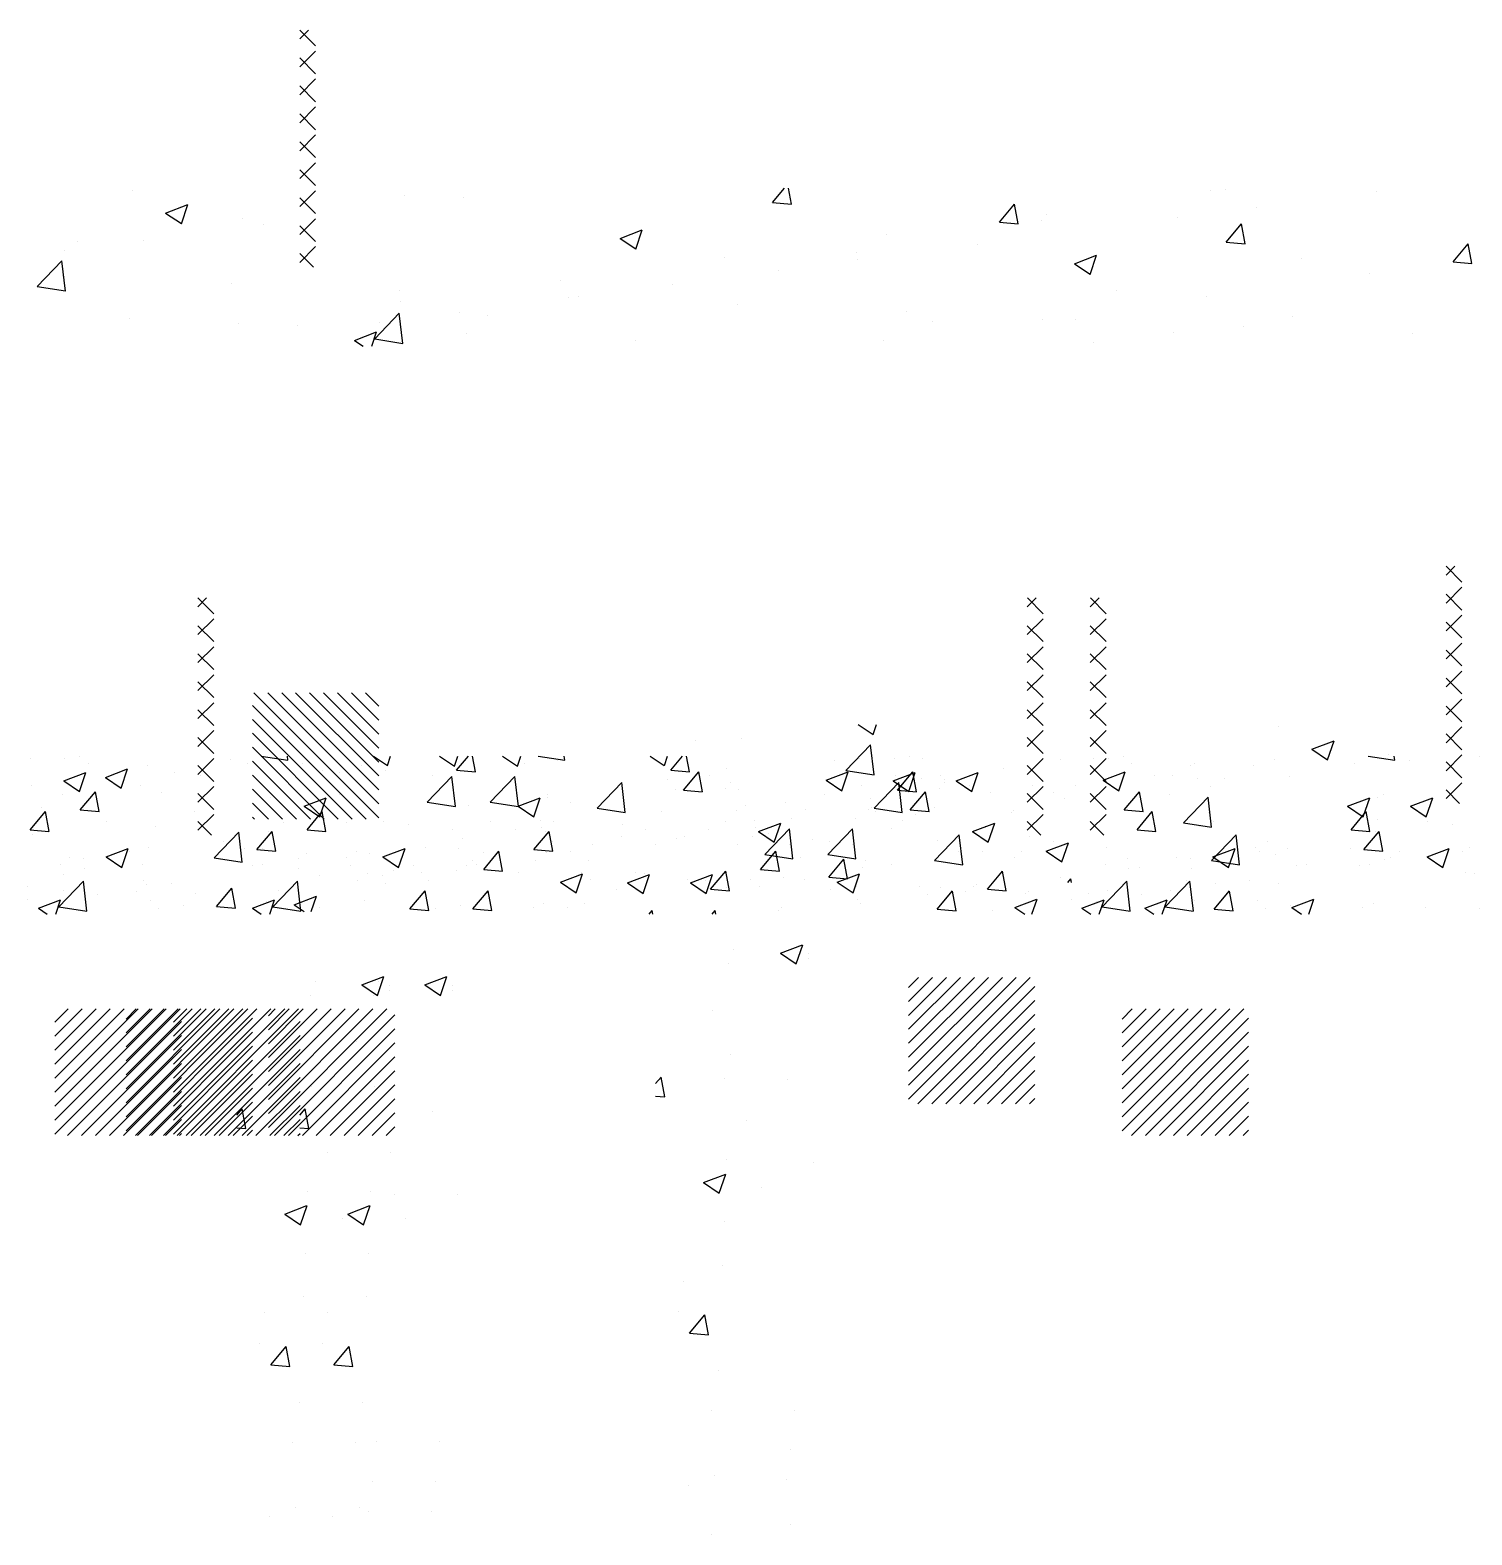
# Paper-space layout 'Layout1' of a CAD drawing. Extents: x -51516 to 7058931, y -29255 to 5150000.
# Drawn here: x 54147 to 58707, y 48537 to 53296 of the extents above; entities that cross this region are included whole.
import ezdxf

# ---------------------------------------------------------------- set-up
doc = ezdxf.new("R2010")
doc.units = 0
doc.header["$LTSCALE"] = 1000
doc.layers.get('0').update_dxf_attribs({"linetype": 'CONTINUOUS'})
doc.layers.add('COL', color=3, linetype='CONTINUOUS')
doc.layers.add('DM', color=2, linetype='CONTINUOUS')

# ---------------------------------------------------------------- blocks, each defined once
blk = doc.blocks.new('*X')
at = {"color": 0}
for p, q in [((50500, 51472.3), (50527.7, 51500)), ((50550, 51450.2), (50500.2, 51500)), ((50500, 51383.9), (50550, 51433.9)), ((50550, 51361.8), (50500, 51411.8)), ((50500, 51295.5), (50550, 51345.5)), ((50550, 51273.4), (50500, 51323.4)), ((50500, 51207.1), (50550, 51257.1)), ((50550, 51185), (50500, 51235)), ((50500, 51118.7), (50550, 51168.7)), ((50550, 51096.6), (50500, 51146.6)), ((50500, 51030.3), (50550, 51080.3)), ((50550, 51008.2), (50500, 51058.2)), ((48640.9, 51000), (48688.4, 50967.9)), ((48688.4, 50967.9), (48699.2, 51000)), ((49969.6, 50993.3), (49969.6, 50993.3)), ((50500, 50941.9), (50550, 50991.9)), ((50831, 50975.9), (50831, 50975.9)), ((51995.3, 50955), (52033.1, 51000)), ((52055.1, 50949.7), (52045.8, 51000)), ((53381.3, 50991.4), (53381.3, 50991.4)), ((53427.4, 50997.3), (53427.4, 50997.3)), ((53903.8, 50989.5), (53903.8, 50989.5)), ((54833.4, 50977.9), (54833.4, 50977.9)), ((54877.7, 51000), (54962.2, 50986.9)), ((54962.3, 50986.9), (54960.7, 51000)), ((55232.8, 51000), (55277.1, 50970.1)), ((55277.2, 50970.1), (55287.2, 51000)), ((55815.8, 50984.3), (55815.8, 50984.3)), ((48126.8, 50948.5), (48126.8, 50948.5)), ((48272.4, 50954), (48272.4, 50954)), ((48602.4, 50854.2), (48680.3, 50935.3)), ((48691.4, 50840.3), (48680.3, 50935.3)), ((50075.8, 50921.4), (50145.8, 50948.3)), ((50125.6, 50887.8), (50145.8, 50948.2)), ((50550, 50919.8), (50500, 50969.8)), ((51016.5, 50969.1), (51016.5, 50969.1)), ((51995.3, 50955), (52055.1, 50949.7)), ((52712.5, 50892.2), (52760.8, 50949.7)), ((52772.4, 50887), (52760.8, 50949.6)), ((53525.1, 50939.6), (53525.1, 50939.6)), ((55420.5, 50938.3), (55420.5, 50938.3)), ((56162, 50927), (56162, 50927)), ((56349.7, 50961.8), (56349.7, 50961.8)), ((56664.5, 50923.6), (56734.5, 50950.5)), ((56664.5, 50923.6), (56714.3, 50890)), ((56714.3, 50890), (56734.6, 50950.4)), ((56883.5, 50939.2), (56883.5, 50939.2)), ((56964.9, 50928.3), (56964.9, 50928.3)), ((49386.4, 50893.2), (49386.4, 50893.2)), ((50075.8, 50921.4), (50125.5, 50887.9)), ((50317.6, 50905.4), (50317.6, 50905.4)), ((50385, 50886), (50385, 50886)), ((50500, 50853.6), (50550, 50903.6)), ((50550, 50831.4), (50500, 50881.4)), ((52712.5, 50892.2), (52772.3, 50887)), ((52844.2, 50897.2), (52844.2, 50897.2)), ((52861.9, 50916.4), (52861.9, 50916.4)), ((53274.7, 50906.7), (53274.7, 50906.7)), ((53429.8, 50829.5), (53478, 50886.9)), ((53489.6, 50824.2), (53478.1, 50886.9)), ((54250.2, 50877.8), (54250.2, 50877.8)), ((55783.2, 50877.1), (55783.2, 50877.1)), ((55940.5, 50835.2), (56018.4, 50916.3)), ((56029.5, 50821.3), (56018.5, 50916.3)), ((48602.4, 50854.2), (48691.4, 50840.4)), ((49798.2, 50830.5), (49798.2, 50830.5)), ((50006.3, 50836.1), (50006.3, 50836.1)), ((51512.9, 50841.3), (51582.9, 50868.2)), ((51512.9, 50841.3), (51562.6, 50807.8)), ((51562.7, 50807.7), (51583, 50868.2)), ((52356.8, 50852.4), (52356.8, 50852.4)), ((53429.8, 50829.5), (53489.6, 50824.2)), ((54907.1, 50867.9), (54907.1, 50867.9)), ((55532.9, 50844.2), (55532.9, 50844.2)), ((55940.5, 50835.2), (56029.5, 50821.4)), ((56381.7, 50828.2), (56381.7, 50828.2)), ((48147.6, 50789.1), (48147.6, 50789.1)), ((48803.2, 50793.1), (48803.2, 50793.1)), ((49755.9, 50803.2), (49755.9, 50803.2)), ((50500, 50765.2), (50550, 50815.2)), ((50543, 50750), (50500, 50793)), ((51843.4, 50782), (51843.4, 50782)), ((52261.1, 50797.1), (52261.1, 50797.1)), ((52643.2, 50823.5), (52643.2, 50823.5)), ((52950, 50761.2), (53020.1, 50788.1)), ((52999.8, 50727.6), (53020.1, 50788.1)), ((54147.1, 50766.7), (54195.3, 50824.2)), ((54206.9, 50761.4), (54195.3, 50824.1)), ((54387.7, 50792.9), (54387.7, 50792.9)), ((56946.3, 50814.8), (56946.3, 50814.8)), ((48681.4, 50766.6), (48681.4, 50766.6)), ((49215.2, 50744), (49215.2, 50744)), ((49293.1, 50766.5), (49293.1, 50766.5)), ((49669.7, 50688.6), (49747.6, 50769.8)), ((49758.6, 50674.8), (49747.6, 50769.8)), ((52014.1, 50740.7), (52014.1, 50740.7)), ((52264.4, 50773.7), (52264.4, 50773.7)), ((52950, 50761.2), (52999.8, 50727.7)), ((53667, 50777.7), (53667, 50777.7)), ((54147.1, 50766.7), (54206.8, 50761.5)), ((54864.3, 50704), (54912.5, 50761.4)), ((54901.3, 50761), (54901.3, 50761)), ((54924.1, 50698.7), (54912.6, 50761.4)), ((56432.8, 50744.4), (56432.8, 50744.4)), ((57007.8, 50669.7), (57085.7, 50750.8)), ((57096.7, 50655.8), (57085.7, 50750.8)), ((48220, 50693), (48220, 50693)), ((48779.7, 50696), (48779.7, 50696)), ((49124.4, 50720), (49124.4, 50720)), ((49669.7, 50688.6), (49758.6, 50674.9)), ((49749.1, 50721.4), (49749.1, 50721.4)), ((50282.9, 50698.9), (50282.9, 50698.9)), ((51324, 50707), (51324, 50707)), ((51677.9, 50697), (51677.9, 50697)), ((53882.6, 50728.9), (53882.6, 50728.9)), ((54387.2, 50681.1), (54457.2, 50708)), ((54436.9, 50647.5), (54457.2, 50708)), ((54522.6, 50711.2), (54522.6, 50711.2)), ((54864.3, 50704), (54924.1, 50698.7)), ((55581.6, 50641.2), (55629.8, 50698.7)), ((55641.4, 50635.9), (55629.8, 50698.6)), ((55798.5, 50728.1), (55798.5, 50728.1)), ((57159.5, 50698.5), (57159.5, 50698.5)), ((48358.4, 50654.8), (48358.4, 50654.8)), ((48495.3, 50637.2), (48495.3, 50637.2)), ((48745.6, 50670.2), (48745.6, 50670.2)), ((50816.7, 50676.3), (50816.7, 50676.3)), ((50818.9, 50643), (50818.9, 50643)), ((51350.5, 50653.8), (51350.5, 50653.8)), ((51382.5, 50657.6), (51382.5, 50657.6)), ((53083.9, 50677.6), (53083.9, 50677.6)), ((53369.1, 50658.5), (53369.1, 50658.5)), ((54272.3, 50678.2), (54272.3, 50678.2)), ((54387.2, 50681.1), (54436.9, 50647.6)), ((55581.6, 50641.2), (55641.4, 50636)), ((55913.4, 50669.4), (55913.4, 50669.4)), ((56780.8, 50648.7), (56780.8, 50648.7)), ((57007.8, 50669.7), (57096.7, 50655.9)), ((48260.3, 50621.1), (48260.3, 50621.1)), ((48892.3, 50632.2), (48892.3, 50632.2)), ((49235.6, 50598.9), (49305.6, 50625.8)), ((49235.6, 50598.9), (49285.3, 50565.3)), ((49285.3, 50565.3), (49305.6, 50625.7)), ((49426.1, 50609.7), (49426.1, 50609.7)), ((50736.9, 50523.1), (50814.8, 50604.3)), ((50825.9, 50509.3), (50814.8, 50604.3)), ((51003.8, 50607.7), (51003.8, 50607.7)), ((51094.7, 50596.9), (51094.7, 50596.9)), ((51884.4, 50631.2), (51884.4, 50631.2)), ((52418.2, 50608.7), (52418.2, 50608.7)), ((53640.7, 50595.1), (53640.7, 50595.1)), ((55215.3, 50628), (55215.3, 50628)), ((55408.3, 50605.4), (55408.3, 50605.4)), ((55824.3, 50601.1), (55894.3, 50627.9)), ((55824.3, 50601.1), (55874, 50567.5)), ((55874.1, 50567.5), (55894.3, 50627.9)), ((56298.8, 50578.5), (56347.1, 50635.9)), ((56358.7, 50573.2), (56347.1, 50635.9)), ((56530.4, 50615.7), (56530.4, 50615.7)), ((48547.7, 50516.5), (48595.9, 50574)), ((48607.5, 50511.3), (48596, 50574)), ((49959.9, 50587.1), (49959.9, 50587.1)), ((50305.4, 50572.6), (50305.4, 50572.6)), ((50493.7, 50564.6), (50493.7, 50564.6)), ((50672.7, 50518.8), (50742.7, 50545.7)), ((50727.4, 50500), (50742.7, 50545.6)), ((50753.5, 50574.7), (50753.5, 50574.7)), ((51027.6, 50542), (51027.6, 50542)), ((52500.7, 50577.5), (52500.7, 50577.5)), ((52849.7, 50583.5), (52849.7, 50583.5)), ((52952, 50586.1), (52952, 50586.1)), ((53262, 50545.2), (53262, 50545.2)), ((53485.8, 50563.6), (53485.8, 50563.6)), ((56298.8, 50578.5), (56358.6, 50573.2)), ((57016.1, 50515.7), (57064.3, 50573.2)), ((57075.9, 50510.4), (57064.4, 50573.1)), ((57261.4, 50521), (57331.4, 50547.8)), ((57315.4, 50500), (57331.5, 50547.8)), ((48547.7, 50516.5), (48607.5, 50511.3)), ((49303.8, 50500), (49313.2, 50511.2)), ((49315.3, 50500), (49313.2, 50511.2)), ((50672.7, 50518.8), (50700.5, 50500)), ((50736.9, 50523.1), (50825.8, 50509.3)), ((51561.4, 50519.5), (51561.4, 50519.5)), ((52344.6, 50519.5), (52344.6, 50519.5)), ((53011.7, 50512.2), (53011.7, 50512.2)), ((54019.6, 50541), (54019.6, 50541)), ((54553.5, 50518.4), (54553.5, 50518.4)), ((54632.1, 50527.9), (54632.1, 50527.9)), ((54894.9, 50535), (54894.9, 50535)), ((55898.9, 50532.6), (55898.9, 50532.6)), ((57016.1, 50515.7), (57075.9, 50510.5)), ((57261.4, 50521), (57292.5, 50500)), ((48248.1, 50288.2), (48248.1, 50288.2)), ((48395.3, 50276.3), (48465.3, 50303.2)), ((48395.3, 50276.3), (48445.1, 50242.8)), ((48445.1, 50242.8), (48465.4, 50303.2)), ((48482.5, 50258.2), (48482.5, 50258.2)), ((48482.6, 50275.8), (48482.6, 50275.8)), ((48232.2, 50242.8), (48232.2, 50242.8)), ((26800, 49825.2), (27174.8, 50200)), ((26800, 49869.4), (27130.6, 50200)), ((26800, 49913.6), (27086.4, 50200)), ((26800, 49957.7), (27042.3, 50200)), ((26800, 50001.9), (26998.1, 50200)), ((26800, 50046.1), (26953.9, 50200)), ((26800, 50090.3), (26909.7, 50200)), ((26800, 50134.5), (26865.5, 50200)), ((26800, 50178.7), (26821.3, 50200)), ((26819, 49800), (27200, 50181)), ((32800, 49814.8), (33185.2, 50200)), ((32800, 49859), (33141, 50200)), ((32800, 49903.1), (33096.9, 50200)), ((32800, 49947.3), (33052.7, 50200)), ((32800, 49991.5), (33008.5, 50200)), ((32800, 50035.7), (32964.3, 50200)), ((32800, 50079.9), (32920.1, 50200)), ((32800, 50124.1), (32875.9, 50200)), ((32800, 50168.3), (32831.7, 50200)), ((32829.4, 49800), (33200, 50170.6)), ((38800, 49804.3), (39195.7, 50200)), ((38800, 49848.5), (39151.5, 50200)), ((38800, 49892.7), (39107.3, 50200)), ((38800, 49936.9), (39063.1, 50200)), ((38800, 49981.1), (39018.9, 50200)), ((38800, 50025.3), (38974.7, 50200)), ((38800, 50069.5), (38930.5, 50200)), ((38800, 50113.7), (38886.3, 50200)), ((38800, 50157.9), (38842.1, 50200)), ((26863.2, 49800), (27200, 50136.8)), ((32873.6, 49800), (33200, 50126.4)), ((38839.8, 49800), (39200, 50160.2)), ((38884, 49800), (39200, 50116)), ((26907.4, 49800), (27200, 50092.6)), ((32917.8, 49800), (33200, 50082.2)), ((38928.2, 49800), (39200, 50071.8)), ((48178.8, 50096.3), (48178.8, 50096.3)), ((26951.6, 49800), (27200, 50048.4)), ((32962, 49800), (33200, 50038)), ((38972.4, 49800), (39200, 50027.6)), ((26995.8, 49800), (27200, 50004.2)), ((33006.2, 49800), (33200, 49993.8)), ((39016.6, 49800), (39200, 49983.4)), ((27040, 49800), (27200, 49960)), ((33050.4, 49800), (33200, 49949.6)), ((39060.8, 49800), (39200, 49939.2)), ((48236, 49955.3), (48236, 49955.3)), ((27084.2, 49800), (27200, 49915.8)), ((33094.6, 49800), (33200, 49905.4)), ((39105, 49800), (39200, 49895)), ((48000, 49863.8), (48017.4, 49884.6)), ((48029, 49821.8), (48017.5, 49884.5)), ((48219.5, 49881.3), (48219.5, 49881.3)), ((48418.4, 49876.8), (48418.4, 49876.8)), ((27128.4, 49800), (27200, 49871.6)), ((33138.8, 49800), (33200, 49861.2)), ((39149.2, 49800), (39200, 49850.8)), ((27172.6, 49800), (27200, 49827.4)), ((33183, 49800), (33200, 49817)), ((39193.4, 49800), (39200, 49806.6)), ((48000, 49824.4), (48029, 49821.9)), ((48287.7, 49747.2), (48287.7, 49747.2)), ((48223.8, 49622.4), (48223.8, 49622.4)), ((48498.6, 49612.9), (48498.6, 49612.9)), ((48152, 49551.2), (48222, 49578.1)), ((48152, 49551.2), (48201.8, 49517.6)), ((48201.8, 49517.6), (48222.1, 49578)), ((48335.2, 49536.8), (48335.2, 49536.8)), ((48217.1, 49426.7), (48217.1, 49426.7)), ((48211.6, 49289.5), (48211.6, 49289.5)), ((48088.8, 49238.9), (48088.8, 49238.9)), ((48072.1, 49142.4), (48072.1, 49142.4)), ((48108, 49074.9), (48156.2, 49132.4)), ((48167.8, 49069.6), (48156.2, 49132.3)), ((48108, 49074.9), (48167.8, 49069.7)), ((48199.5, 48956.6), (48199.5, 48956.6)), ((48175.8, 48830), (48175.8, 48830)), ((48440.6, 48831.1), (48440.6, 48831.1)), ((48427.9, 48705.4), (48427.9, 48705.4)), ((48104.9, 48593.6), (48104.9, 48593.6)), ((48187.3, 48623.7), (48187.3, 48623.7)), ((48415.4, 48610.5), (48415.4, 48610.5)), ((48427.8, 48469.7), (48427.8, 48469.7)), ((48177.5, 48436.7), (48177.5, 48436.7))]:
    blk.add_line(p, q, dxfattribs=at)

psp = doc.layouts.get("Layout1")

# ---------------------------------------------------------------- block references
at = {"color": 0}
for p in [(4500, 1795.8), (8125, 100), (24125, 100), (0, 0), (875.7, 0)]:
    psp.add_blockref('*X', p, dxfattribs=at)
at = {"color": 0, "xscale": -1}
psp.add_blockref('*X', (94050, 1000), dxfattribs=at)
at = {"layer": 'COL', "color": 0}
for p in [(-2279, 8.6), (875.7, 0), (875.7, 0), (875.7, 0), (875.7, 0), (875.7, 0), (875.7, 0), (875.7, 0), (875.7, 0), (875.7, 0), (875.7, 0), (875.7, 0), (875.7, 0), (875.7, 0), (875.7, 0), (875.7, 0), (875.7, 0), (875.7, 0), (875.7, 0), (875.7, 0), (875.7, 0), (875.7, 0), (875.7, 0), (875.7, 0), (875.7, 0), (875.7, 0), (875.7, 0), (875.7, 0), (875.7, 0), (875.7, 0), (3500.7, 0), (4177.7, 0), (6800.7, 0), (6800.7, 0), (15425.7, 0), (15800.7, 0), (21650.7, 0), (24800.7, 0), (28100.7, 0)]:
    psp.add_blockref('*X', p, dxfattribs=at)
at = {"layer": 'DM', "color": 0}
psp.add_blockref('*X', (7000, 0), dxfattribs=at)

doc.saveas('drawing.dxf')
